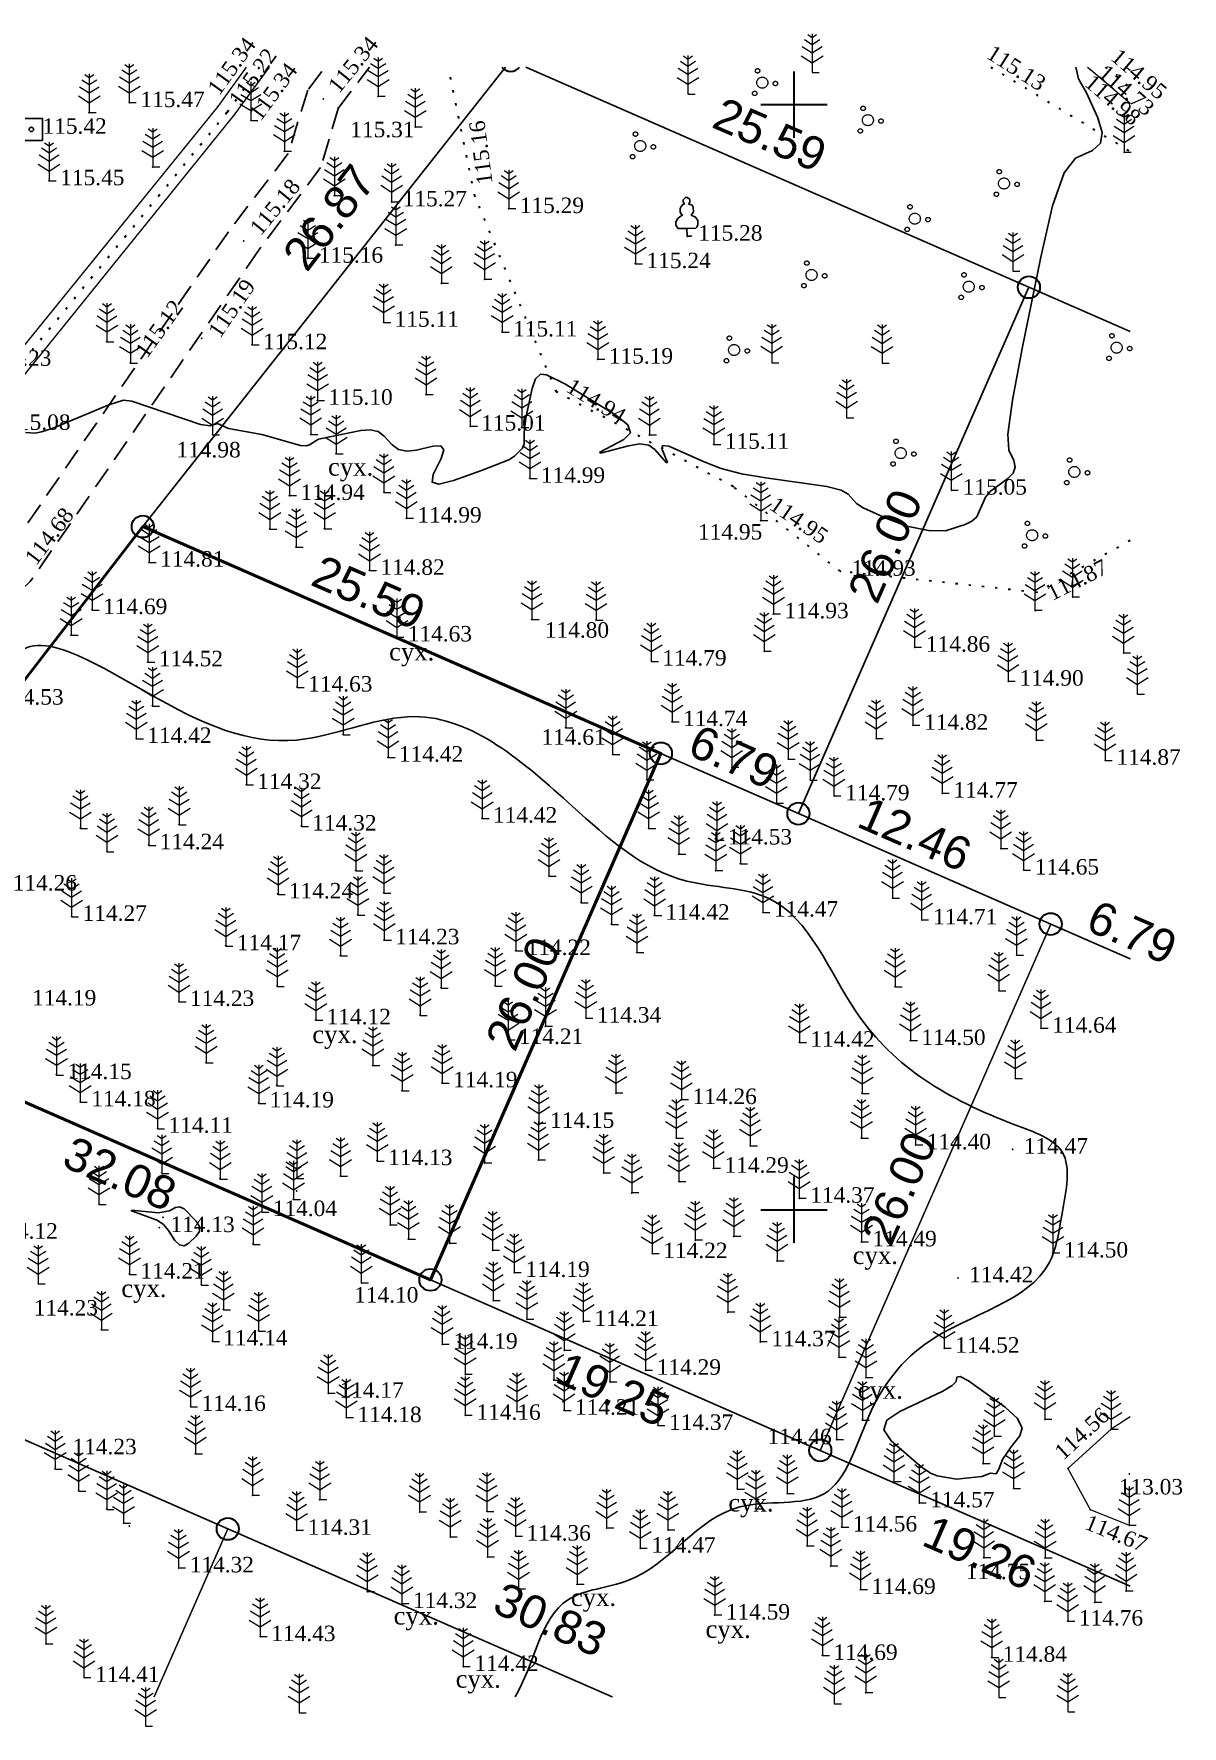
# Model space of a CAD drawing. Header units: millimetres. Extents: x 5405579.9 to 5405667.6, y 5524926.6 to 5525004.9.
# Drawn here: x 5405615.6 to 5405667.6, y 5524926.6 to 5525003.2 of the extents above; entities that cross this region are included whole.
import ezdxf
from ezdxf.enums import TextEntityAlignment as Align

# ---------------------------------------------------------------- set-up
doc = ezdxf.new("R2010")
doc.units = ezdxf.units.MM
for name, pattern in [('DASHEDX2', [1.5, 1, -0.5]), ('HIDDEN', [0.5, 0, -0.5]), ('суцільна', [50, 50, 0])]:
    doc.linetypes.add(name, pattern=pattern)
for name, color, linetype, lineweight in [('11900000', 1, 'Continuous', 30), ('Контур', 7, 'HIDDEN', 30), ('рельеф', 7, 'Continuous', 0), ('ТОЧКИ', 7, 'Continuous', 30), ('усл. знак', 7, 'суцільна', 20)]:
    doc.layers.add(name, color=color, linetype=linetype, lineweight=lineweight)
for name, color, linetype in [('SC007', 7, 'Continuous'), ('горизонтали', 42, 'Continuous'), ('дороги', 7, 'Continuous'), ('Ділянки_Межі', 10, 'Continuous'), ('надписи', 7, 'Continuous'), ('отметки', 7, 'Continuous'), ('промеры', 185, 'Continuous'), ('Растительность', 7, 'Continuous')]:
    doc.layers.add(name, color=color, linetype=linetype)
doc.styles.get("Standard").update_dxf_attribs({"font": 'arial.ttf'})
doc.styles.add('times', font='times.ttf')
doc.linetypes.add('канава 0', pattern='A,0.9,0,["|",Standard,S=0.25,R=0,X=0,Y=0],0.1', length=1)

# ---------------------------------------------------------------- blocks, each defined once
blk = doc.blocks.new('SYMBOL902')
at = {"layer": 'SC007'}
blk.add_lwpolyline([(-1.25, -1.25), (-1.25, 1.25), (1.25, 1.25), (1.25, -1.25)], close=True, dxfattribs=at)
blk.add_circle((0, 0), 0.25, dxfattribs=at)
blk = doc.blocks.new('A$C51FE15A3')
at = {"layer": 'Растительность', "color": 94, "lineweight": 0}
for points in [[(-0.201, 1.726), (0, 1.584), (0.201, 1.726)], [(0, 1.75), (0, 0), (0.319, 0)], [(-0.447, 1.172), (0, 0.895), (0.447, 1.172)], [(-0.343, 1.489), (0, 1.267), (0.343, 1.489)], [(-0.493, 0.753), (0, 0.444), (0.493, 0.753)]]:
    blk.add_lwpolyline(points, dxfattribs=at)
blk = doc.blocks.new('A$C2ACB5305')
at = {"layer": 'Растительность'}
blk.add_lwpolyline([(0.2, 0), (0.2, 0), (0, 0), (0, 0.35), (-0.4, 0.35), (-0.5, 0.5), (-0.5, 0.65), (-0.4, 0.8), (-0.3, 0.9), (-0.2, 0.95), (-0.25, 1), (-0.3, 1.1), (-0.3, 1.25), (-0.25, 1.35), (-0.15, 1.45), (-0.1, 1.45), (-0.15, 1.55), (-0.15, 1.65), (-0.05, 1.75), (0.05, 1.75), (0.15, 1.65), (0.15, 1.55), (0.1, 1.45), (0.25, 1.4), (0.3, 1.3), (0.3, 1.1), (0.25, 1), (0.2, 0.95), (0.4, 0.85), (0.5, 0.7), (0.5, 0.5), (0.45, 0.4), (0.4, 0.35), (0, 0.35)], dxfattribs=at)
blk = doc.blocks.new('A$C72385B22')
at = {"layer": 'усл. знак'}
for centre, radius in [((0, 0), 0.625), ((-0.02, 1.49), 0.25), ((-1.29, -0.64), 0.25), ((1.28, -0.76), 0.25)]:
    blk.add_circle(centre, radius, dxfattribs=at)

msp = doc.modelspace()

# ---------------------------------------------------------------- linework, layer by layer
at = {"layer": '11900000', "color": 7}
for points in [[(5405650, 5524998.5, 0), (5405650, 5525001.5, 0)], [(5405650, 5524998.5, 0), (5405650, 5525001.5, 0)], [(5405648.5, 5525000, 0), (5405651.5, 5525000, 0)], [(5405648.5, 5525000, 0), (5405651.5, 5525000, 0)], [(5405650, 5524948.5, 0), (5405650, 5524951.5, 0)], [(5405650, 5524948.5, 0), (5405650, 5524951.5, 0)], [(5405648.5, 5524950, 0), (5405651.5, 5524950, 0)], [(5405648.5, 5524950, 0), (5405651.5, 5524950, 0)]]:
    msp.add_polyline3d(points, dxfattribs=at)
at = {"layer": 'горизонтали', "color": 32}
msp.add_polyline3d([(5405662.752, 5525001.703, 114.206), (5405662.867, 5525001.172, 115), (5405663.237, 5525000.532, 115), (5405663.747, 5524999.402, 115), (5405663.937, 5524998.742, 115), (5405663.857, 5524998.252, 115), (5405663.497, 5524997.922, 115), (5405662.737, 5524997.572, 115), (5405662.227, 5524996.912, 115), (5405661.697, 5524995.422, 115), (5405661.157, 5524993.092, 115), (5405660.317, 5524988.962, 115), (5405659.887, 5524986.622, 115), (5405659.677, 5524985.092, 115), (5405659.717, 5524984.372, 115), (5405659.937, 5524983.902, 115), (5405660.007, 5524983.602, 115), (5405659.917, 5524983.332, 115), (5405659.667, 5524983.082, 115), (5405658.867, 5524982.492, 115), (5405658.657, 5524982.242, 115), (5405658.267, 5524981.352, 115), (5405658.047, 5524981.152, 115), (5405657.737, 5524981.002, 115), (5405656.847, 5524980.722, 115), (5405656.087, 5524980.732, 115), (5405655.097, 5524980.932, 115), (5405654.227, 5524981.252, 115), (5405653.127, 5524981.762, 115), (5405652.827, 5524981.952, 115), (5405652.447, 5524982.382, 115), (5405652.137, 5524982.552, 115), (5405651.487, 5524982.722, 115), (5405648.717, 5524983.112, 115), (5405647.627, 5524983.302, 115), (5405646.697, 5524983.542, 115), (5405645.927, 5524983.842, 115), (5405644.337, 5524984.552, 115), (5405644.047, 5524984.572, 115), (5405644.027, 5524984.402, 115), (5405644.267, 5524983.812, 115), (5405644.207, 5524983.812, 115), (5405643.707, 5524984.392, 115), (5405643.427, 5524984.592, 115), (5405643.027, 5524984.652, 115), (5405642.507, 5524984.562, 115), (5405641.237, 5524984.232, 115), (5405641.207, 5524984.282, 115), (5405642.297, 5524984.852, 115), (5405642.597, 5524985.152, 115), (5405642.477, 5524985.512, 115), (5405641.937, 5524985.952, 115), (5405639.627, 5524987.372, 115), (5405638.797, 5524987.782, 115), (5405638.527, 5524987.802, 115), (5405638.307, 5524987.592, 115), (5405638.157, 5524987.152, 115), (5405637.857, 5524985.822, 115), (5405637.787, 5524985.162, 115), (5405637.787, 5524984.632, 115), (5405637.717, 5524984.452, 115), (5405637.357, 5524984.102, 115), (5405637.087, 5524983.932, 115), (5405635.857, 5524983.442, 115), (5405634.597, 5524982.992, 115), (5405633.927, 5524982.822, 115), (5405633.627, 5524982.912, 115), (5405633.677, 5524983.272, 115), (5405634.037, 5524983.992, 115), (5405634.147, 5524984.382, 115), (5405634.017, 5524984.562, 115), (5405633.657, 5524984.552, 115), (5405632.917, 5524984.372, 115), (5405632.477, 5524984.322, 115), (5405632.107, 5524984.402, 115), (5405631.817, 5524984.602, 115), (5405631.457, 5524985.002, 115), (5405631.177, 5524985.212, 115), (5405630.817, 5524985.292, 115), (5405630.397, 5524985.262, 115), (5405628.477, 5524984.862, 115), (5405628.077, 5524984.612, 115), (5405627.927, 5524984.562, 115), (5405627.667, 5524984.582, 115), (5405625.917, 5524985.082, 115), (5405624.407, 5524985.342, 115), (5405623.907, 5524985.572, 115), (5405623.587, 5524985.462, 115), (5405623.137, 5524985.532, 115), (5405620.037, 5524986.582, 115), (5405619.667, 5524986.632, 115), (5405618.997, 5524986.412, 115), (5405616.437, 5524985.352, 115), (5405615.947, 5524985.192, 115), (5405615.657, 5524985.142, 115), (5405615.227, 5524985.172, 115)], dxfattribs=at)
for points in [[(5405622.617, 5524948.482, 114), (5405622.397, 5524948.362, 114), (5405622.187, 5524948.402, 114), (5405621.987, 5524948.612, 114), (5405621.697, 5524949.062, 114), (5405621.467, 5524949.322, 114), (5405621.177, 5524949.532, 114), (5405620.017, 5524949.942, 114), (5405620.027, 5524949.972, 114), (5405621.247, 5524949.862, 114), (5405621.747, 5524949.952, 114), (5405622.017, 5524950.092, 114), (5405622.197, 5524950.122, 114), (5405622.397, 5524950.042, 114), (5405622.947, 5524949.482, 114), (5405623.097, 5524949.242, 114), (5405623.097, 5524949.012, 114), (5405622.947, 5524948.802, 114), (5405622.617, 5524948.482, 114)], [(5405658.497, 5524937.932, 114.5), (5405658.887, 5524938.082, 114.5), (5405659.137, 5524938.052, 114.5), (5405659.257, 5524938.262, 114.5), (5405659.437, 5524938.702, 114.5), (5405659.817, 5524939.262, 114.5), (5405660.217, 5524939.762, 114.5), (5405660.317, 5524940.132, 114.5), (5405660.087, 5524940.562, 114.5), (5405659.547, 5524941.062, 114.5), (5405657.887, 5524942.262, 114.5), (5405657.517, 5524942.452, 114.5), (5405657.367, 5524942.422, 114.5), (5405657.327, 5524942.222, 114.5), (5405657.157, 5524942.042, 114.5), (5405656.727, 5524941.782, 114.5), (5405654.787, 5524940.872, 114.5), (5405654.197, 5524940.472, 114.5), (5405654.067, 5524940.032, 114.5), (5405654.397, 5524939.542, 114.5), (5405655.757, 5524938.362, 114.5), (5405656.167, 5524938.082, 114.5), (5405656.477, 5524937.952, 114.5), (5405657.347, 5524937.812, 114.5), (5405658.497, 5524937.932, 114.5)]]:
    msp.add_polyline3d(points, close=True, dxfattribs=at)
msp.add_open_spline([(5405579.884, 5524941.847), (5405582.462, 5524943.419), (5405586.405, 5524948.583), (5405592.414, 5524956.651), (5405601.058, 5524963.433), (5405607.371, 5524973.038), (5405613.309, 5524971.987), (5405614.328, 5524973.57), (5405615.002, 5524976.995), (5405621.886, 5524972.4), (5405627.095, 5524970.45), (5405634.017, 5524973.585), (5405639.554, 5524968.65), (5405644.076, 5524964.515), (5405650.202, 5524964.634), (5405652.744, 5524957.477), (5405657.638, 5524954.587), (5405662.753, 5524952.886), (5405662.102, 5524949.951), (5405661.607, 5524946.052), (5405656.166, 5524944.905), (5405653.211, 5524941.03), (5405652.017, 5524936.245), (5405646.321, 5524937.362), (5405643.86, 5524932.976), (5405638.635, 5524932.744), (5405638.24, 5524929.376), (5405637.375, 5524927.951)], degree=3, knots=[762.805004, 762.805004, 762.805004, 762.805004, 772.008541, 778.942822, 793.976328, 805.82926, 808.224069, 809.629388, 811.023069, 817.717516, 824.697693, 829.706044, 837.921411, 844.116267, 847.912489, 854.451188, 863.209597, 865.692003, 868.370851, 870.767732, 877.245455, 881.607053, 885.661514, 889.520415, 895.583001, 898.406187, 903.409359, 903.409359, 903.409359, 903.409359], dxfattribs=at)
at = {"layer": 'дороги', "color": 7, "linetype": 'DASHEDX2', "elevation": 115.341}
for points in [[(5405628.031, 5525000.706), (5405628.786, 5525001.703)], [(5405629.359, 5524999.812), (5405630.786, 5525001.703)], [(5405627.997, 5525000.65), (5405627.108, 5524997.785)], [(5405629.393, 5524999.868), (5405628.577, 5524997.152)], [(5405627.108, 5524997.785), (5405624.41, 5524994.25), (5405614.216, 5524979.46), (5405599.681, 5524965.541), (5405582.783, 5524944.647)], [(5405628.577, 5524997.152), (5405625.77, 5524993.404), (5405615.44, 5524978.418), (5405600.861, 5524964.455), (5405584.027, 5524943.641)]]:
    msp.add_lwpolyline(points, dxfattribs=at)
at = {"layer": 'Ділянки_Межі', "lineweight": 25}
for points in [[(5405665.2, 5524932.968), (5405651.182, 5524939.105), (5405633.549, 5524946.825), (5405604.164, 5524959.69), (5405620.532, 5524980.907), (5405636.944, 5525001.703)], [(5405637.859, 5525001.703), (5405660.622, 5524991.737), (5405665.2, 5524989.733)], [(5405583.586, 5524927.951), (5405596.073, 5524947.95), (5405624.379, 5524935.557), (5405641.768, 5524927.951)]]:
    msp.add_lwpolyline(points, dxfattribs=at)
at = {"layer": 'Ділянки_Межі'}
for points in [[(5405637.859, 5525001.703), (5405660.622, 5524991.737), (5405650.195, 5524967.92), (5405643.976, 5524970.643), (5405620.532, 5524980.907)], [(5405620.532, 5524980.907), (5405636.944, 5525001.703)], [(5405650.195, 5524967.92), (5405660.622, 5524991.737), (5405665.2, 5524989.733)], [(5405665.2, 5524961.351), (5405661.61, 5524962.923), (5405650.195, 5524967.92)]]:
    msp.add_lwpolyline(points, dxfattribs=at)
at = {"layer": 'Ділянки_Межі', "lineweight": 50}
msp.add_lwpolyline([(5405604.164, 5524959.69), (5405620.532, 5524980.907), (5405643.976, 5524970.643), (5405633.549, 5524946.825)], close=True, dxfattribs=at)
at = {"layer": 'Ділянки_Межі', "lineweight": 0}
msp.add_lwpolyline([(5405633.549, 5524946.825), (5405643.976, 5524970.643), (5405650.195, 5524967.92), (5405661.61, 5524962.923), (5405651.182, 5524939.105)], close=True, dxfattribs=at)
for points in [[(5405651.182, 5524939.105), (5405661.61, 5524962.923), (5405665.2, 5524961.351)], [(5405583.586, 5524927.951), (5405596.073, 5524947.95), (5405624.379, 5524935.557), (5405621.049, 5524927.951)], [(5405665.2, 5524932.968), (5405651.182, 5524939.105)], [(5405621.049, 5524927.951), (5405624.379, 5524935.557), (5405641.768, 5524927.951)]]:
    msp.add_lwpolyline(points, dxfattribs=at)
at = {"layer": 'Контур', "color": 7, "linetype": 'HIDDEN', "elevation": 115.325}
for points in [[(5405665.2, 5524980.278), (5405660.985, 5524977.927), (5405652.094, 5524978.885), (5405647.248, 5524982.721), (5405639.251, 5524987.005), (5405635.558, 5524995.853), (5405634.357, 5525001.703)], [(5405658.896, 5525001.703), (5405665.2, 5524997.886)]]:
    msp.add_lwpolyline(points, dxfattribs=at)
at = {"layer": 'отметки', "color": 7}
for p in [(5405663.41, 5525001.585, 114.98), (5405628.695, 5525000.259, 115.341), (5405631.176, 5525000.377, 115.347), (5405618.106, 5524999.643, 115.47), (5405619.924, 5525000.088, 115.466), (5405623.927, 5524999.911, 115.344), (5405624.336, 5524999.644, 115.216), (5405624.668, 5524999.527, 115.337), (5405625.423, 5524999.287, 115.367), (5405632.856, 5524998.989, 115.308), (5405626.937, 5524997.894, 115.364), (5405620.98, 5524997.184, 115.391), (5405664.941, 5524997.837, 114.985), (5405616.294, 5524996.554, 115.448), (5405629.202, 5524995.888, 115.285), (5405631.791, 5524995.599, 115.273), (5405635.558, 5524995.853, 115.156), (5405637.088, 5524995.296, 115.285), (5405645.163, 5524994.046, 115.277), (5405625.09, 5524993.827, 115.175), (5405631.975, 5524993.651, 115.195), (5405627.998, 5524993.049, 115.162), (5405642.823, 5524992.802, 115.238), (5405634.033, 5524991.917, 115.12), (5405636, 5524992.101, 115.206), (5405631.427, 5524990.153, 115.114), (5405636.786, 5524989.71, 115.108), (5405618.904, 5524989.273, 115.188), (5405623.2, 5524989.425, 115.195), (5405625.473, 5524989.133, 115.12), (5405619.971, 5524988.313, 115.121), (5405641.118, 5524988.481, 115.193), (5405628.432, 5524986.623, 115.103), (5405633.347, 5524986.885, 115.06), (5405639.251, 5524987.005, 114.937), (5405623.688, 5524985.065, 114.981), (5405628.125, 5524985.077, 115.016), (5405635.345, 5524985.45, 115.013), (5405637.674, 5524985.388, 115.004), (5405643.453, 5524985.059, 115.006), (5405629.279, 5524984.203, 114.951), (5405646.365, 5524984.63, 115.109), (5405638.043, 5524983.09, 114.994), (5405647.248, 5524982.721, 114.946), (5405657.127, 5524982.554, 115.053), (5405627.168, 5524982.313, 114.943), (5405631.439, 5524982.455, 114.961), (5405632.456, 5524981.289, 114.995), (5405648.488, 5524981.181, 114.946), (5405626.276, 5524980.794, 114.876), (5405628.751, 5524980.809, 114.884), (5405627.463, 5524979.979, 114.87), (5405620.816, 5524979.298, 114.807), (5405630.784, 5524978.926, 114.818), (5405652.094, 5524978.885, 114.932), (5405660.985, 5524977.927, 114.874), (5405662.608, 5524977.726, 114.903), (5405618.234, 5524977.148, 114.688), (5405638.134, 5524976.716, 114.799), (5405641.032, 5524976.686, 114.796), (5405649.063, 5524976.959, 114.931), (5405660.917, 5524977.111, 114.919), (5405617.285, 5524976.002, 114.603), (5405632.019, 5524975.912, 114.629), (5405648.647, 5524975.269, 114.901), (5405655.462, 5524975.447, 114.857), (5405664.913, 5524975.182, 114.838), (5405620.755, 5524974.787, 114.523), (5405643.538, 5524974.819, 114.79), (5405627.516, 5524973.644, 114.625), (5405659.696, 5524973.911, 114.899), (5405620.963, 5524972.812, 114.477), (5405644.475, 5524972.079, 114.737), (5405655.384, 5524971.914, 114.818), (5405620.236, 5524971.319, 114.421), (5405629.594, 5524971.504, 114.467), (5405639.66, 5524971.804, 114.61), (5405653.723, 5524971.317, 114.824), (5405660.98, 5524971.234, 114.832), (5405631.621, 5524970.472, 114.421), (5405641.787, 5524970.604, 114.549), (5405649.74, 5524970.393, 114.797), (5405664.085, 5524970.331, 114.866), (5405647.195, 5524970.015, 114.71), (5405625.21, 5524969.236, 114.324), (5405643.337, 5524969.456, 114.594), (5405650.728, 5524969.443, 114.761), (5405656.71, 5524968.845, 114.773), (5405649.209, 5524968.4, 114.712), (5405651.816, 5524968.721, 114.794), (5405617.708, 5524967.263, 114.231), (5405622.172, 5524967.437, 114.252), (5405627.702, 5524967.356, 114.321), (5405635.877, 5524967.713, 114.418), (5405643.416, 5524967.257, 114.575), (5405620.796, 5524966.508, 114.242), (5405646.444, 5524966.786, 114.529), (5405646.502, 5524966.724, 114.527), (5405618.912, 5524966.214, 114.224), (5405644.778, 5524966.099, 114.538), (5405659.363, 5524966.34, 114.677), (5405630.164, 5524965.349, 114.302), (5405638.904, 5524965.098, 114.394), (5405646.451, 5524965.345, 114.544), (5405647.564, 5524965.662, 114.556), (5405660.393, 5524965.365, 114.655), (5405626.64, 5524964.283, 114.242), (5405631.43, 5524964.337, 114.307), (5405640.362, 5524963.9, 114.377), (5405648.587, 5524963.46, 114.472), (5405654.461, 5524964.099, 114.68), (5405617.309, 5524963.268, 114.269), (5405630.257, 5524963.344, 114.213), (5405641.731, 5524962.925, 114.36), (5405643.678, 5524963.321, 114.423), (5405655.786, 5524963.109, 114.708), (5405624.288, 5524961.939, 114.168), (5405631.453, 5524962.208, 114.227), (5405629.474, 5524961.5, 114.219), (5405637.399, 5524961.722, 114.221), (5405642.881, 5524961.641, 114.383), (5405660.068, 5524961.524, 114.667), (5405626.608, 5524960.123, 114.131), (5405634.018, 5524960.041, 114.241), (5405636.474, 5524960.133, 114.212), (5405654.563, 5524960.085, 114.573), (5405659.27, 5524959.905, 114.673), (5405622.167, 5524959.418, 114.234), (5405633.077, 5524958.801, 114.196), (5405628.349, 5524958.587, 114.118), (5405638.749, 5524958.3, 114.226), (5405640.581, 5524958.666, 114.343), (5405661.179, 5524958.209, 114.64), (5405637.052, 5524957.697, 114.205), (5405650.238, 5524957.574, 114.418), (5405655.257, 5524957.652, 114.497), (5405623.396, 5524956.656, 114.188), (5405630.935, 5524956.537, 114.167), (5405616.624, 5524956.109, 114.15), (5405634.077, 5524955.738, 114.187), (5405660.016, 5524955.943, 114.591), (5405626.597, 5524955.619, 114.157), (5405632.266, 5524955.385, 114.159), (5405641.942, 5524955.271, 114.281), (5405644.906, 5524954.98, 114.261), (5405653.078, 5524955.258, 114.399), (5405617.703, 5524954.876, 114.181), (5405625.772, 5524954.828, 114.193), (5405621.201, 5524953.68, 114.113), (5405638.458, 5524953.901, 114.154), (5405644.669, 5524953.238, 114.317), (5405648.022, 5524952.883, 114.348), (5405653.042, 5524953.248, 114.392), (5405655.5, 5524952.93, 114.402), (5405659.891, 5524952.736, 114.47), (5405631.135, 5524952.218, 114.13), (5405636.006, 5524952.109, 114.174), (5405638.435, 5524952.243, 114.191), (5405621.391, 5524951.656, 114.051), (5405624.033, 5524951.4, 114.132), (5405627.491, 5524951.431, 114.126), (5405629.475, 5524951.524, 114.169), (5405641.382, 5524951.654, 114.264), (5405644.786, 5524951.27, 114.249), (5405646.351, 5524951.872, 114.292), (5405627.343, 5524950.474, 114.111), (5405627.498, 5524950.847, 113.887), (5405642.658, 5524950.761, 114.256), (5405650.232, 5524950.516, 114.375), (5405618.546, 5524950.26, 114.041), (5405621.447, 5524949.658, 113.937), (5405621.57, 5524950.196, 114.144), (5405625.913, 5524949.911, 114.039), (5405621.284, 5524949.187, 114.13), (5405631.727, 5524949.311, 114.224), (5405625.512, 5524948.443, 114.077), (5405632.554, 5524948.666, 114.215), (5405634.418, 5524948.475, 114.173), (5405636.366, 5524948.164, 114.166), (5405645.531, 5524948.617, 114.275), (5405647.271, 5524948.788, 114.262), (5405653.049, 5524948.54, 114.492), (5405643.582, 5524948.009, 114.224), (5405649.228, 5524947.67, 114.392), (5405661.705, 5524948.036, 114.499), (5405615.8, 5524946.657, 114.119), (5405619.926, 5524947.084, 114.209), (5405623.179, 5524946.612, 114.066), (5405630.431, 5524946.679, 114.105), (5405637.345, 5524947.156, 114.187), (5405657.417, 5524946.914, 114.422), (5405636.393, 5524945.879, 114.141), (5405624.179, 5524945.491, 114.074), (5405637.918, 5524945.042, 114.26), (5405646.998, 5524945.358, 114.335), (5405652.049, 5524945.131, 114.448), (5405618.66, 5524944.573, 114.094), (5405625.768, 5524944.524, 114.147), (5405640.463, 5524944.937, 114.21), (5405623.673, 5524944.056, 114.14), (5405634.086, 5524943.91, 114.193), (5405639.6, 5524943.631, 114.273), (5405648.471, 5524944.019, 114.365), (5405656.794, 5524943.73, 114.523), (5405643.285, 5524942.73, 114.287), (5405652.03, 5524943.325, 114.407), (5405635.122, 5524942.536, 114.168), (5405639.123, 5524942.298, 114.123), (5405641.667, 5524942.198, 114.319), (5405653.253, 5524942.405, 114.397), (5405628.929, 5524941.688, 114.17), (5405639.539, 5524941.308, 114.042), (5405622.691, 5524941.092, 114.161), (5405629.742, 5524940.585, 114.18), (5405635.129, 5524940.691, 114.16), (5405637.464, 5524940.857, 114.108), (5405639.586, 5524940.923, 114.212), (5405653.089, 5524940.477, 114.505), (5405661.347, 5524940.518, 114.528), (5405643.841, 5524940.236, 114.371), (5405659.061, 5524939.746, 114.441), (5405664.336, 5524940.063, 114.414), (5405622.906, 5524938.959, 114.213), (5405651.924, 5524939.59, 114.459), (5405616.565, 5524938.277, 114.232), (5405658.554, 5524938.51, 114.434), (5405662.393, 5524938.284, 114.558), (5405654.518, 5524937.693, 114.534), (5405659.935, 5524937.387, 114.582), (5405665.171, 5524938.046, 113.032), (5405617.627, 5524937.282, 114.248), (5405625.509, 5524937.073, 114.235), (5405628.542, 5524936.873, 114.259), (5405647.437, 5524937.355, 114.458), (5405649.696, 5524937.149, 114.479), (5405655.661, 5524936.732, 114.569), (5405618.9, 5524936.45, 114.285), (5405619.664, 5524935.827, 114.28), (5405633.054, 5524936.323, 114.338), (5405636.102, 5524936.343, 114.277), (5405648.269, 5524936.467, 114.532), (5405663.402, 5524936.429, 114.67), (5405619.93, 5524935.686, 114.25), (5405627.492, 5524935.489, 114.31), (5405634.448, 5524935.194, 114.253), (5405637.397, 5524935.227, 114.358), (5405641.521, 5524935.593, 114.294), (5405644.295, 5524935.51, 114.387), (5405652.16, 5524935.637, 114.556), (5405665.162, 5524935.711, 114.575), (5405643.043, 5524934.68, 114.466), (5405650.591, 5524934.789, 114.639), (5405622.155, 5524933.789, 114.318), (5405636.135, 5524934.282, 114.369), (5405651.662, 5524933.871, 114.532), (5405658.58, 5524934.253, 114.751), (5405661.357, 5524934.242, 114.618), (5405637.537, 5524932.832, 114.441), (5405640.184, 5524933.048, 114.493), (5405653, 5524932.81, 114.692), (5405630.692, 5524932.722, 114.385), (5405632.257, 5524932.175, 114.317), (5405661.336, 5524932.275, 114.768), (5405663.601, 5524932.236, 114.74), (5405665.016, 5524932.747, 114.654), (5405646.409, 5524931.654, 114.585), (5405662.384, 5524931.382, 114.756), (5405625.845, 5524930.679, 114.432), (5405616.16, 5524930.352, 114.352), (5405651.277, 5524929.827, 114.688), (5405658.937, 5524929.741, 114.844), (5405635.037, 5524929.327, 114.42), (5405617.88, 5524928.827, 114.408), (5405653.238, 5524928.143, 114.715)]:
    msp.add_point(p, dxfattribs=at)
at = {"layer": 'рельеф', "color": 7, "linetype": 'канава 0'}
for points, elevation in [([(5405582.456, 5524944.905), (5405595.89, 5524961.2), (5405600.65, 5524967.11), (5405603.64, 5524973.5), (5405624.67, 5524999.53), (5405626.263, 5525001.703)], 115.42), ([(5405625.211, 5525001.703), (5405623.93, 5524999.91), (5405602.9, 5524974), (5405599.84, 5524967.44), (5405595.16, 5524961.83), (5405582.456, 5524945.965)], 115.42), ([(5405663.272, 5525001.703), (5405663.41, 5525001.585), (5405665.2, 5525000.062)], 113.39), ([(5405665.2, 5525001.541), (5405665.01, 5525001.703)], 113.66)]:
    msp.add_lwpolyline(points, dxfattribs=dict(at, elevation=elevation))
at = {"layer": 'рельеф', "color": 7, "linetype": 'HIDDEN', "lineweight": 40}
for points, elevation in [([(5405625.811, 5525001.703), (5405624.34, 5524999.64), (5405603.17, 5524973.83), (5405600.14, 5524967.3), (5405595.53, 5524961.56), (5405582.456, 5524945.408)], 115.3), ([(5405664.094, 5525001.703), (5405665.2, 5525000.758)], 113.4)]:
    msp.add_lwpolyline(points, dxfattribs=dict(at, elevation=elevation))
at = {"layer": 'рельеф', "color": 7, "linetype": 'канава 0', "ltscale": 0.4, "elevation": 114.41}
for points in [[(5405665.2, 5524940.621), (5405664.34, 5524940.07)], [(5405664.34, 5524940.07), (5405662.39, 5524938.29), (5405663.4, 5524936.43), (5405665.16, 5524935.72), (5405665.2, 5524935.745)]]:
    msp.add_lwpolyline(points, dxfattribs=at)
at = {"layer": 'ТОЧКИ'}
for centre in [(5405660.622, 5524991.737), (5405620.532, 5524980.907), (5405643.976, 5524970.643, 107.24), (5405650.195, 5524967.92, 107.24), (5405661.61, 5524962.923, 107.24), (5405633.549, 5524946.825), (5405651.182, 5524939.105), (5405624.379, 5524935.557)]:
    msp.add_circle(centre, 0.5, dxfattribs=at)
for centre, start, end in [((5405637.179, 5525002.001), 216.56103, 269.93134), ((5405637.178, 5525002.001), 270.06866, 323.43897)]:
    msp.add_arc(centre, 0.5, start, end, dxfattribs=at)

# ---------------------------------------------------------------- block references
at = {"layer": 'отметки', "color": 7, "xscale": 0.400000000372529, "yscale": 0.400000000372529, "zscale": 0.400000000372529}
msp.add_blockref('SYMBOL902', (5405615.49, 5524998.88, 115.42), dxfattribs=at)
at = {"layer": 'Растительность', "color": 7}
for p in [(5405650.819, 5525001.454, 115.47), (5405619.92, 5525000.09, 115.47), (5405631.18, 5525000.38, 115.35), (5405645.198, 5525000.481, 115.35), (5405618.11, 5524999.64, 115.47), (5405625.42, 5524999.29, 115.37), (5405632.86, 5524998.99, 115.31), (5405626.94, 5524997.89, 115.36), (5405664.93, 5524997.85, 114.99), (5405620.98, 5524997.18, 115.39), (5405616.29, 5524996.55, 115.45), (5405629.2, 5524995.89, 115.28), (5405631.79, 5524995.6, 115.27), (5405637.09, 5524995.3, 115.29), (5405628, 5524993.05, 115.16), (5405631.98, 5524993.65, 115.19), (5405642.82, 5524992.8, 115.24), (5405659.902, 5524992.461, 114.99), (5405634.04, 5524991.92, 115.12), (5405636, 5524992.1, 115.21), (5405631.43, 5524990.15, 115.11), (5405618.91, 5524989.27, 115.19), (5405636.79, 5524989.71, 115.11), (5405625.48, 5524989.13, 115.12), (5405641.12, 5524988.48, 115.19), (5405619.97, 5524988.31, 115.12), (5405648.987, 5524988.313, 115.006), (5405653.978, 5524988.304, 115.277), (5405628.44, 5524986.62, 115.1), (5405633.35, 5524986.88, 115.06), (5405635.35, 5524985.45, 115.01), (5405637.68, 5524985.39, 115), (5405652.377, 5524985.826, 115.109), (5405623.69, 5524985.06, 114.98), (5405628.13, 5524985.07, 115.02), (5405643.453, 5524985.059, 115.006), (5405646.37, 5524984.63, 115.11), (5405629.28, 5524984.2, 114.95), (5405638.05, 5524983.09, 114.99), (5405631.44, 5524982.45, 114.96), (5405657.11, 5524982.56, 115.05), (5405627.17, 5524982.31, 114.94), (5405626.28, 5524980.79, 114.88), (5405628.76, 5524980.8, 114.88), (5405632.46, 5524981.29, 114.99), (5405648.49, 5524981.18, 114.95), (5405620.82, 5524979.29, 114.81), (5405627.47, 5524979.97, 114.87), (5405630.79, 5524978.92, 114.82), (5405662.59, 5524977.73, 114.9), (5405618.24, 5524977.13, 114.69), (5405649.07, 5524976.96, 114.93), (5405660.9, 5524977.12, 114.92), (5405638.14, 5524976.71, 114.8), (5405641.04, 5524976.68, 114.8), (5405617.29, 5524975.99, 114.6), (5405632.03, 5524975.9, 114.63), (5405655.45, 5524975.45, 114.86), (5405620.76, 5524974.77, 114.52), (5405643.54, 5524974.81, 114.79), (5405648.65, 5524975.27, 114.9), (5405664.9, 5524975.19, 114.84), (5405659.68, 5524973.91, 114.9), (5405627.52, 5524973.63, 114.62), (5405665.53, 5524973.32, 114.89), (5405620.97, 5524972.79, 114.48), (5405639.67, 5524971.8, 114.61), (5405644.48, 5524972.07, 114.74), (5405655.37, 5524971.92, 114.82), (5405620.24, 5524971.3, 114.42), (5405629.6, 5524971.49, 114.47), (5405653.71, 5524971.32, 114.82), (5405660.96, 5524971.24, 114.83), (5405631.63, 5524970.46, 114.42), (5405641.79, 5524970.6, 114.55), (5405649.73, 5524970.39, 114.8), (5405664.07, 5524970.33, 114.87), (5405643.34, 5524969.45, 114.59), (5405647.18, 5524970.02, 114.71), (5405650.72, 5524969.44, 114.76), (5405625.22, 5524969.22, 114.32), (5405651.8, 5524968.72, 114.79), (5405656.7, 5524968.85, 114.77), (5405649.2, 5524968.4, 114.71), (5405617.71, 5524967.24, 114.23), (5405622.18, 5524967.41, 114.25), (5405627.71, 5524967.34, 114.32), (5405635.89, 5524967.7, 114.42), (5405643.42, 5524967.25, 114.57), (5405620.8, 5524966.48, 114.24), (5405646.51, 5524966.72, 114.53), (5405659.35, 5524966.34, 114.68), (5405618.91, 5524966.19, 114.22), (5405644.78, 5524966.09, 114.54), (5405647.57, 5524965.65, 114.56), (5405630.17, 5524965.33, 114.3), (5405638.91, 5524965.09, 114.39), (5405646.46, 5524965.34, 114.54), (5405660.38, 5524965.36, 114.65), (5405626.65, 5524964.26, 114.24), (5405631.44, 5524964.32, 114.31), (5405654.45, 5524964.1, 114.68), (5405617.31, 5524963.25, 114.27), (5405630.26, 5524963.33, 114.21), (5405640.37, 5524963.89, 114.38), (5405643.69, 5524963.31, 114.42), (5405648.59, 5524963.45, 114.47), (5405641.74, 5524962.91, 114.36), (5405655.77, 5524963.11, 114.71), (5405624.29, 5524961.92, 114.17), (5405631.46, 5524962.19, 114.23), (5405637.41, 5524961.71, 114.22), (5405629.48, 5524961.48, 114.22), (5405642.89, 5524961.63, 114.38), (5405660.06, 5524961.52, 114.67), (5405636.48, 5524960.12, 114.21), (5405622.17, 5524959.4, 114.23), (5405626.61, 5524960.1, 114.13), (5405634.03, 5524960.02, 114.24), (5405654.57, 5524960.08, 114.57), (5405659.26, 5524959.9, 114.67), (5405633.08, 5524958.78, 114.19), (5405640.58, 5524958.67, 114.34), (5405628.36, 5524958.57, 114.12), (5405638.75, 5524958.31, 114.23), (5405661.17, 5524958.21, 114.64), (5405637.06, 5524957.68, 114.2), (5405650.24, 5524957.57, 114.42), (5405655.26, 5524957.65, 114.5), (5405623.4, 5524956.64, 114.19), (5405630.94, 5524956.52, 114.17), (5405616.63, 5524956.09, 114.15), (5405626.6, 5524955.6, 114.16), (5405634.08, 5524955.72, 114.19), (5405660.01, 5524955.94, 114.59), (5405617.7, 5524954.86, 114.18), (5405625.78, 5524954.81, 114.19), (5405632.27, 5524955.37, 114.16), (5405641.94, 5524955.28, 114.28), (5405644.9, 5524954.99, 114.26), (5405653.08, 5524955.25, 114.4), (5405621.2, 5524953.66, 114.11), (5405638.45, 5524953.91, 114.15), (5405644.67, 5524953.24, 114.32), (5405653.05, 5524953.24, 114.39), (5405648.02, 5524952.89, 114.35), (5405655.5, 5524952.94, 114.4), (5405631.14, 5524952.2, 114.13), (5405636, 5524952.12, 114.17), (5405638.43, 5524952.25, 114.19), (5405646.35, 5524951.88, 114.29), (5405621.39, 5524951.63, 114.05), (5405624.04, 5524951.38, 114.13), (5405627.5, 5524951.41, 114.13), (5405629.48, 5524951.51, 114.17), (5405641.38, 5524951.66, 114.26), (5405644.78, 5524951.28, 114.25), (5405618.55, 5524950.24, 114.04), (5405627.35, 5524950.46, 114.11), (5405642.66, 5524950.77, 114.26), (5405650.23, 5524950.52, 114.37), (5405625.92, 5524949.89, 114.04), (5405631.72, 5524949.32, 114.22), (5405632.55, 5524948.67, 114.21), (5405645.53, 5524948.63, 114.28), (5405647.27, 5524948.8, 114.26), (5405625.52, 5524948.42, 114.08), (5405634.41, 5524948.48, 114.17), (5405636.36, 5524948.17, 114.17), (5405643.58, 5524948.02, 114.22), (5405653.05, 5524948.54, 114.49), (5405661.71, 5524948.04, 114.5), (5405637.34, 5524947.16, 114.19), (5405649.23, 5524947.68, 114.39), (5405615.8, 5524946.64, 114.12), (5405619.93, 5524947.07, 114.21), (5405623.18, 5524946.59, 114.07), (5405630.42, 5524946.69, 114.1), (5405636.39, 5524945.89, 114.14), (5405624.18, 5524945.47, 114.07), (5405637.91, 5524945.05, 114.26), (5405640.46, 5524944.95, 114.21), (5405647, 5524945.37, 114.33), (5405652.05, 5524945.14, 114.45), (5405618.66, 5524944.56, 114.09), (5405623.68, 5524944.04, 114.14), (5405625.77, 5524944.51, 114.15), (5405648.47, 5524944.03, 114.37), (5405634.08, 5524943.92, 114.19), (5405639.6, 5524943.64, 114.27), (5405652.03, 5524943.33, 114.41), (5405656.79, 5524943.74, 114.52), (5405635.12, 5524942.55, 114.17), (5405643.28, 5524942.74, 114.29), (5405639.13, 5524942.28, 114.12), (5405641.66, 5524942.21, 114.32), (5405653.25, 5524942.41, 114.4), (5405622.69, 5524941.08, 114.16), (5405628.92, 5524941.7, 114.17), (5405629.74, 5524940.59, 114.18), (5405635.12, 5524940.7, 114.16), (5405637.46, 5524940.87, 114.11), (5405639.59, 5524940.91, 114.21), (5405643.84, 5524940.24, 114.37), (5405653.09, 5524940.48, 114.5), (5405661.35, 5524940.52, 114.53), (5405651.92, 5524939.6, 114.46), (5405659.06, 5524939.75, 114.44), (5405664.34, 5524940.07, 114.41), (5405622.91, 5524938.95, 114.21), (5405616.57, 5524938.26, 114.23), (5405658.55, 5524938.52, 114.43), (5405617.63, 5524937.27, 114.25), (5405647.43, 5524937.36, 114.46), (5405649.69, 5524937.16, 114.48), (5405654.52, 5524937.7, 114.53), (5405659.93, 5524937.39, 114.58), (5405618.9, 5524936.44, 114.28), (5405625.5, 5524937.08, 114.23), (5405628.54, 5524936.88, 114.26), (5405648.27, 5524936.47, 114.53), (5405655.66, 5524936.74, 114.57), (5405619.66, 5524935.82, 114.28), (5405633.05, 5524936.33, 114.34), (5405636.1, 5524936.35, 114.28), (5405652.16, 5524935.64, 114.56), (5405665.16, 5524935.72, 114.41), (5405627.49, 5524935.5, 114.31), (5405634.44, 5524935.2, 114.25), (5405637.39, 5524935.23, 114.36), (5405641.52, 5524935.6, 114.29), (5405644.29, 5524935.52, 114.39), (5405636.13, 5524934.29, 114.37), (5405643.04, 5524934.69, 114.47), (5405650.59, 5524934.79, 114.64), (5405658.58, 5524934.26, 114.75), (5405661.36, 5524934.25, 114.62), (5405622.15, 5524933.79, 114.32), (5405651.66, 5524933.88, 114.53), (5405630.69, 5524932.73, 114.38), (5405637.53, 5524932.84, 114.44), (5405640.18, 5524933.05, 114.49), (5405653, 5524932.81, 114.69), (5405665.02, 5524932.75, 114.65), (5405632.25, 5524932.18, 114.32), (5405661.34, 5524932.28, 114.77), (5405663.6, 5524932.24, 114.74), (5405646.41, 5524931.66, 114.59), (5405662.38, 5524931.38, 114.76), (5405616.15, 5524930.36, 114.35), (5405625.84, 5524930.68, 114.43), (5405651.28, 5524929.83, 114.69), (5405658.94, 5524929.74, 114.84), (5405617.87, 5524928.83, 114.41), (5405635.03, 5524929.33, 114.42), (5405653.24, 5524928.15, 114.72), (5405627.6, 5524927.24, 114.52), (5405651.82, 5524927.64, 114.74), (5405659.26, 5524927.93, 114.93), (5405662.38, 5524927.28, 114.93), (5405620.66, 5524926.63, 114.46)]:
    msp.add_blockref('A$C51FE15A3', p, dxfattribs=at)
at = {"layer": 'Растительность', "color": 7, "rotation": 0.9275955772493227}
msp.add_blockref('A$C2ACB5305', (5405645.16, 5524994.05, 115.28), dxfattribs=at)
at = {"layer": 'усл. знак', "color": 7, "linetype": 'суцільна', "lineweight": 13, "xscale": 0.3999999998750298, "yscale": 0.3999999998750298, "zscale": 0.3999999998750298, "rotation": 265.3647753868261}
for p in [(5405648.56, 5525000.996), (5405653.338, 5524999.298), (5405643.038, 5524998.131), (5405659.497, 5524996.433), (5405655.462, 5524994.841), (5405650.79, 5524992.295), (5405657.904, 5524991.764), (5405647.286, 5524988.899), (5405664.593, 5524989.006), (5405654.825, 5524984.231), (5405662.682, 5524983.382), (5405660.771, 5524980.517)]:
    msp.add_blockref('A$C72385B22', p, dxfattribs=at)

# ---------------------------------------------------------------- texts
at = {"layer": 'надписи', "color": 7, "style": 'times'}
for p in [(5405628.914, 5524984.013, 111.861), (5405631.675, 5524975.65, 111.861), (5405628.202, 5524958.335, 111.861), (5405652.653, 5524948.34, 111.861), (5405619.561, 5524946.843, 111.861), (5405652.878, 5524942.246, 111.861), (5405647.026, 5524937.142, 111.861), (5405639.899, 5524932.868, 111.861), (5405631.882, 5524932.027, 111.861), (5405645.992, 5524931.423, 111.861), (5405634.689, 5524929.17, 111.861)]:
    msp.add_text('сух.', height=0.8, dxfattribs=at).set_placement(p, align=Align.TOP_LEFT)
at = {"layer": 'отметки', "color": 7, "style": 'times'}
for s, rotation, p in [('115.34', 54.00989, (5405623.409, 5525000.772, 115.344)), ('115.22', 54.51498, (5405624.374, 5525000.266, 115.216)), ('115.34', 50.89332, (5405628.858, 5525000.903, 115.341)), ('115.13', 327.38666, (5405659.025, 5525002.74, 115.131)), ('114.95', 319.48538, (5405664.731, 5525002.599, 114.949)), ('115.34', 53.75835, (5405625.29, 5524999.622, 115.337)), ('114.73', 319.0267, (5405664.177, 5525001.876, 114.731)), ('114.98', 319.60764, (5405663.541, 5525001.429, 114.98)), ('115.16', 97.5357, (5405635.669, 5524996.342, 115.156)), ('115.18', 50.56819, (5405625.318, 5524994.473, 115.175)), ('115.19', 55.60417, (5405623.443, 5524989.781, 115.195)), ('115.12', 54.41595, (5405620.141, 5524988.881, 115.121)), ('114.94', 328.65063, (5405639.99, 5524987.653, 114.937)), ('114.95', 325.53281, (5405649.224, 5524982.31, 114.946)), ('114.68', 52.76724, (5405615.139, 5524979.53, 114.679)), ('114.87', 26.54379, (5405661.352, 5524978.158, 114.874)), ('114.56', 42.39047, (5405661.705, 5524939.152, 114.558)), ('114.67', 338.0304, (5405663.355, 5524936.226, 114.67))]:
    msp.add_text(s, height=0.7, rotation=rotation, dxfattribs=at).set_placement(p, align=Align.TOP_LEFT)
for s, p in [('115.47', (5405620.424, 5525000.588, 115.466)), ('115.42', (5405615.994, 5524999.382, 115.422)), ('115.31', (5405629.921, 5524999.225, 115.308)), ('115.45', (5405616.794, 5524997.054, 115.448)), ('115.27', (5405632.291, 5524996.099, 115.273)), ('115.29', (5405637.588, 5524995.796, 115.285)), ('115.28', (5405645.663, 5524994.546, 115.277)), ('115.16', (5405628.498, 5524993.549, 115.162)), ('115.24', (5405643.323, 5524993.302, 115.238)), ('115.11', (5405631.927, 5524990.653, 115.114)), ('115.11', (5405637.286, 5524990.21, 115.108)), ('115.12', (5405625.973, 5524989.633, 115.12)), ('115.23', (5405613.49, 5524988.886, 115.23)), ('115.19', (5405641.618, 5524988.981, 115.193)), ('115.10', (5405628.932, 5524987.123, 115.103)), ('115.08', (5405614.354, 5524985.984, 115.081)), ('115.01', (5405635.845, 5524985.95, 115.013)), ('115.11', (5405646.865, 5524985.13, 115.109)), ('114.98', (5405622.055, 5524984.738, 114.981)), ('114.99', (5405638.543, 5524983.59, 114.994)), ('114.94', (5405627.668, 5524982.813, 114.943)), ('115.05', (5405657.627, 5524983.054, 115.053)), ('114.99', (5405632.956, 5524981.789, 114.995)), ('114.95', (5405645.652, 5524981.021, 114.946)), ('114.81', (5405621.316, 5524979.798, 114.807)), ('114.82', (5405631.284, 5524979.426, 114.818)), ('114.93', (5405652.594, 5524979.385, 114.932)), ('114.69', (5405618.734, 5524977.648, 114.688)), ('114.93', (5405649.563, 5524977.459, 114.931)), ('114.63', (5405632.519, 5524976.412, 114.629)), ('114.80', (5405638.722, 5524976.58, 114.796)), ('114.86', (5405655.962, 5524975.947, 114.857)), ('114.52', (5405621.255, 5524975.287, 114.523)), ('114.79', (5405644.038, 5524975.319, 114.79)), ('114.63', (5405628.016, 5524974.144, 114.625)), ('114.90', (5405660.196, 5524974.411, 114.899)), ('114.53', (5405614.044, 5524973.552, 114.528)), ('114.74', (5405644.975, 5524972.579, 114.737)), ('114.42', (5405620.736, 5524971.819, 114.421)), ('114.82', (5405655.884, 5524972.414, 114.818)), ('114.61', (5405638.57, 5524971.738, 114.61)), ('114.42', (5405632.121, 5524970.972, 114.421)), ('114.87', (5405664.585, 5524970.831, 114.866)), ('114.32', (5405625.71, 5524969.736, 114.324)), ('114.79', (5405652.316, 5524969.221, 114.794)), ('114.77', (5405657.21, 5524969.345, 114.773)), ('114.42', (5405636.377, 5524968.213, 114.418)), ('114.32', (5405628.202, 5524967.856, 114.321)), ('114.53', (5405647.002, 5524967.224, 114.527)), ('114.24', (5405621.296, 5524967.008, 114.242)), ('114.65', (5405660.893, 5524965.865, 114.655)), ('114.26', (5405614.647, 5524965.138, 114.262)), ('114.24', (5405627.14, 5524964.783, 114.242)), ('114.27', (5405617.809, 5524963.768, 114.269)), ('114.42', (5405644.178, 5524963.821, 114.423)), ('114.47', (5405649.087, 5524963.96, 114.472)), ('114.71', (5405656.286, 5524963.609, 114.708)), ('114.23', (5405631.953, 5524962.708, 114.227)), ('114.17', (5405624.788, 5524962.439, 114.168)), ('114.22', (5405637.899, 5524962.222, 114.221)), ('114.19', (5405615.521, 5524959.94, 114.192)), ('114.23', (5405622.667, 5524959.918, 114.234)), ('114.12', (5405628.849, 5524959.087, 114.118)), ('114.34', (5405641.081, 5524959.166, 114.343)), ('114.21', (5405637.552, 5524958.197, 114.205)), ('114.42', (5405650.738, 5524958.074, 114.418)), ('114.50', (5405655.757, 5524958.152, 114.497)), ('114.64', (5405661.679, 5524958.709, 114.64)), ('114.15', (5405617.124, 5524956.609, 114.15)), ('114.19', (5405634.577, 5524956.238, 114.187)), ('114.18', (5405618.203, 5524955.376, 114.181)), ('114.19', (5405626.272, 5524955.328, 114.193)), ('114.26', (5405645.406, 5524955.48, 114.261)), ('114.15', (5405638.958, 5524954.401, 114.154)), ('114.11', (5405621.701, 5524954.18, 114.113)), ('114.40', (5405656, 5524953.43, 114.402)), ('114.13', (5405631.635, 5524952.718, 114.13)), ('114.47', (5405660.391, 5524953.236, 114.47)), ('114.29', (5405646.851, 5524952.372, 114.292)), ('114.04', (5405626.413, 5524950.411, 114.039)), ('114.37', (5405650.732, 5524951.016, 114.375)), ('114.13', (5405621.784, 5524949.687, 114.13)), ('114.12', (5405613.78, 5524949.389, 114.118)), ('114.49', (5405653.549, 5524949.04, 114.492)), ('114.22', (5405644.082, 5524948.509, 114.224)), ('114.50', (5405662.205, 5524948.536, 114.499)), ('114.21', (5405620.426, 5524947.584, 114.209)), ('114.19', (5405637.845, 5524947.656, 114.187)), ('114.42', (5405657.917, 5524947.414, 114.422)), ('114.23', (5405615.596, 5524945.911, 114.232)), ('114.10', (5405630.096, 5524946.496, 114.105)), ('114.21', (5405640.963, 5524945.437, 114.21)), ('114.14', (5405624.173, 5524944.556, 114.14)), ('114.19', (5405634.586, 5524944.41, 114.193)), ('114.37', (5405648.971, 5524944.519, 114.365)), ('114.52', (5405657.294, 5524944.23, 114.523)), ('114.29', (5405643.785, 5524943.23, 114.287)), ('114.17', (5405629.429, 5524942.188, 114.17)), ('114.16', (5405623.191, 5524941.592, 114.161)), ('114.16', (5405635.629, 5524941.191, 114.16)), ('114.21', (5405640.086, 5524941.423, 114.212)), ('114.18', (5405630.242, 5524941.085, 114.18)), ('114.37', (5405644.341, 5524940.736, 114.371)), ('114.46', (5405648.793, 5524940.09, 114.459)), ('114.23', (5405617.35, 5524939.632, 114.232)), ('113.03', (5405664.692, 5524937.814, 113.032)), ('114.57', (5405656.161, 5524937.232, 114.569)), ('114.31', (5405627.992, 5524935.989, 114.31)), ('114.56', (5405652.66, 5524936.137, 114.556)), ('114.36', (5405637.897, 5524935.727, 114.358)), ('114.47', (5405643.543, 5524935.18, 114.466)), ('114.32', (5405622.655, 5524934.289, 114.318)), ('114.75', (5405657.77, 5524933.983, 114.751)), ('114.69', (5405653.5, 5524933.31, 114.692)), ('114.32', (5405632.757, 5524932.675, 114.317)), ('114.59', (5405646.909, 5524932.154, 114.585)), ('114.76', (5405662.884, 5524931.882, 114.756)), ('114.43', (5405626.345, 5524931.179, 114.432)), ('114.42', (5405635.537, 5524929.827, 114.42)), ('114.69', (5405651.777, 5524930.327, 114.688)), ('114.84', (5405659.437, 5524930.241, 114.844)), ('114.41', (5405618.38, 5524929.327, 114.408))]:
    msp.add_text(s, height=0.7, dxfattribs=at).set_placement(p, align=Align.TOP_LEFT)
at = {"layer": 'промеры', "char_height": 1.5, "attachment_point": 1}
for s, insert, rotation in [('25.59', (5405646.807, 5525000.379), 336.4763), ('26.87', (5405626.766, 5524993.285), 52.3508), ('26.00', (5405652.378, 5524977.938), 66.37949), ('25.59', (5405628.656, 5524979.667), 336.4763), ('6.79', (5405645.708, 5524971.993, 107.24), 336.4763), ('12.46', (5405653.368, 5524968.732, 107.24), 336.4763), ('6.79', (5405663.726, 5524964.056, 107.24), 336.4763), ('26.00', (5405635.993, 5524957.685), 66.37949), ('26.00', (5405653.007, 5524948.87), 66.37949), ('32.08', (5405617.402, 5524953.373), 336.35584), ('19.25', (5405639.714, 5524943.61), 336.35584), ('19.26', (5405656.305, 5524936.225), 336.35584), ('30.83', (5405636.879, 5524933.196), 336.3783)]:
    msp.add_mtext(s, dxfattribs=dict(at, insert=insert, rotation=rotation))

doc.saveas('drawing.dxf')
